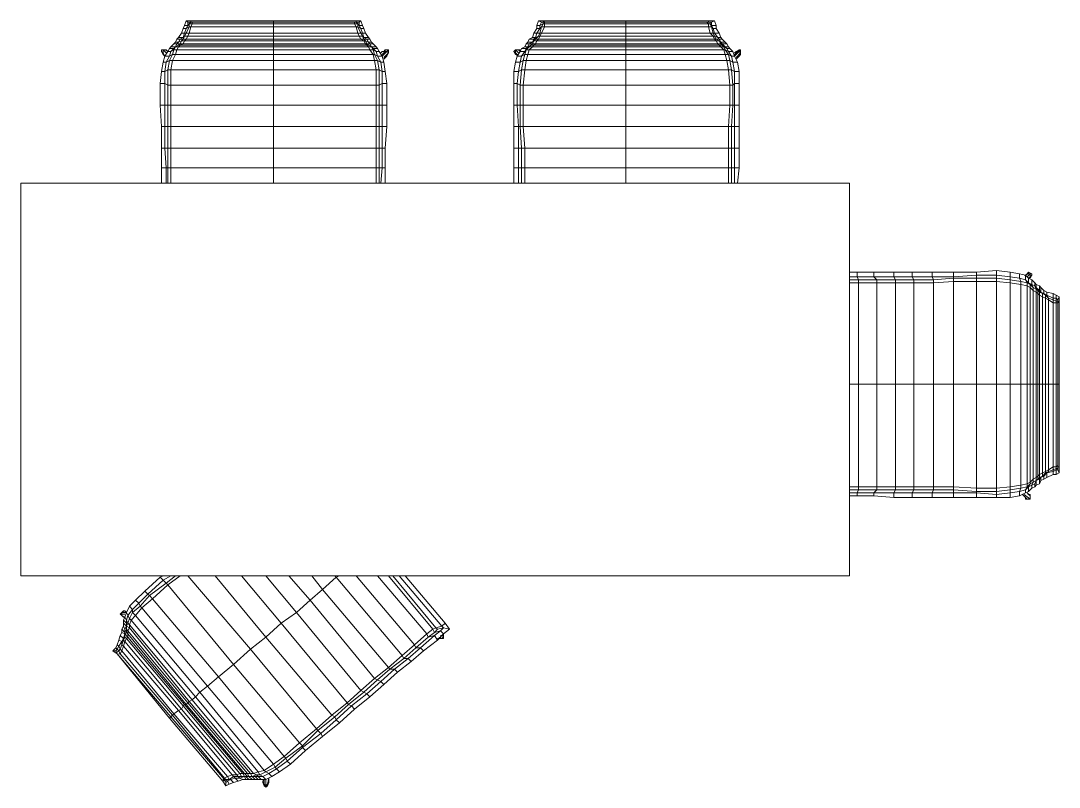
# Model space of a CAD drawing. Header units: inches. Extents: x 3375 to 5631, y -3878 to -2213.
import ezdxf

# ---------------------------------------------------------------- set-up
doc = ezdxf.new("R2010")
doc.units = ezdxf.units.IN
doc.header["$MEASUREMENT"] = 0

msp = doc.modelspace()

# ---------------------------------------------------------------- linework, layer by layer
at = {"color": 7, "lineweight": 0}
for points in [[(3724.1, -2239.8), (3727.5, -2229.7), (3734.1, -2229.7), (3730.8, -2239.8)], [(3727.5, -2229.7), (3730.8, -2223), (3737.4, -2223), (3734.1, -2229.7)], [(3730.8, -2223), (3734.1, -2213.1), (3737.4, -2216.4), (3737.4, -2223)], [(3734.1, -2213.1), (3744.2, -2213.1), (3744.2, -2216.4), (3737.4, -2216.4)], [(3734.1, -2229.7), (3740.8, -2226.4), (3734.1, -2239.8)], [(3737.4, -2223), (3740.8, -2219.7), (3740.8, -2226.4)], [(3740.8, -2219.7), (3744.2, -2216.4)], [(3740.8, -2219.7), (3747.5, -2219.7), (3744.2, -2226.4), (3740.8, -2226.4)], [(3740.8, -2239.8), (3744.2, -2226.4)], [(3744.2, -2213.1), (3923.8, -2213.1), (3923.8, -2216.4), (3744.2, -2216.4)], [(3923.8, -2239.8), (3923.8, -2226.4), (3744.2, -2226.4)], [(3923.8, -2216.4), (3923.8, -2219.7), (3747.5, -2219.7)], [(3747.5, -2219.7), (3747.5, -2216.4)], [(3923.8, -2213.1), (4103.5, -2213.1), (4103.5, -2216.4), (3923.8, -2216.4)], [(3923.8, -2219.7), (4100.1, -2219.7), (4103.5, -2226.4), (3923.8, -2226.4)], [(3923.8, -2226.4), (3923.8, -2219.7)], [(4103.5, -2216.4), (4106.8, -2219.7), (4100.1, -2219.7)], [(4100.1, -2219.7), (4100.1, -2216.4)], [(4103.5, -2213.1), (4113.4, -2213.1), (4110.1, -2216.4), (4103.5, -2216.4)], [(4103.5, -2226.4), (4106.8, -2226.4), (4106.8, -2219.7)], [(4106.8, -2239.8), (4103.5, -2226.4)], [(4110.1, -2216.4), (4110.1, -2223), (4106.8, -2219.7)], [(4110.1, -2223), (4113.4, -2229.7), (4106.8, -2226.4)], [(4113.4, -2239.8), (4106.8, -2226.4)], [(4113.4, -2213.1), (4116.8, -2223), (4110.1, -2223)], [(4116.8, -2223), (4120.1, -2229.7), (4113.4, -2229.7)], [(4113.4, -2229.7), (4116.8, -2239.8)], [(4123.4, -2239.8), (4120.1, -2229.7)], [(4489.4, -2239.8), (4496.1, -2229.7), (4502.7, -2229.7), (4496.1, -2239.8)], [(4496.1, -2223), (4499.4, -2213.1), (4506, -2216.4), (4502.7, -2223)], [(4496.1, -2229.7), (4496.1, -2223), (4502.7, -2223), (4502.7, -2229.7)], [(4499.4, -2213.1), (4512.7, -2213.1), (4509.4, -2216.4), (4506, -2216.4)], [(4502.7, -2223), (4509.4, -2219.7), (4506, -2226.4)], [(4502.7, -2229.7), (4506, -2226.4), (4502.7, -2239.8)], [(4509.4, -2219.7), (4512.7, -2219.7), (4512.7, -2226.4), (4506, -2226.4)], [(4506, -2239.8), (4512.7, -2226.4)], [(4512.7, -2213.1), (4689.1, -2213.1), (4689.1, -2216.4), (4509.4, -2216.4)], [(4509.4, -2219.7), (4509.4, -2216.4)], [(4689.1, -2216.4), (4689.1, -2219.7), (4512.7, -2219.7)], [(4512.7, -2219.7), (4512.7, -2216.4)], [(4689.1, -2239.8), (4689.1, -2226.4), (4512.7, -2226.4)], [(4689.1, -2213.1), (4868.7, -2213.1), (4868.7, -2216.4), (4689.1, -2216.4)], [(4689.1, -2219.7), (4868.7, -2219.7), (4868.7, -2226.4), (4689.1, -2226.4)], [(4689.1, -2226.4), (4689.1, -2219.7)], [(4868.7, -2219.7), (4865.4, -2216.4)], [(4868.7, -2213.1), (4882, -2213.1), (4875.4, -2216.4), (4868.7, -2216.4)], [(4872.1, -2216.4), (4872.1, -2219.7), (4868.7, -2219.7)], [(4868.7, -2226.4), (4875.4, -2226.4), (4872.1, -2219.7)], [(4872.1, -2239.8), (4868.7, -2226.4)], [(4875.4, -2216.4), (4875.4, -2223), (4872.1, -2219.7)], [(4882, -2213.1), (4885.4, -2223), (4875.4, -2223)], [(4875.4, -2223), (4878.7, -2229.7), (4875.4, -2226.4)], [(4878.7, -2239.8), (4875.4, -2226.4)], [(4885.4, -2223), (4885.4, -2229.7), (4878.7, -2229.7)], [(4878.7, -2229.7), (4882, -2239.8)], [(4892, -2239.8), (4885.4, -2229.7)], [(3710.9, -2259.7), (3714.2, -2253.1), (3720.8, -2253.1), (3717.5, -2259.7)], [(3714.2, -2253.1), (3717.5, -2249.7), (3727.5, -2249.7), (3720.8, -2253.1)], [(3717.5, -2249.7), (3724.1, -2239.8), (3730.8, -2239.8), (3727.5, -2249.7)], [(3720.8, -2253.1), (3727.5, -2253.1), (3724.1, -2256.4)], [(3734.1, -2253.1), (3730.8, -2256.4), (3724.1, -2256.4)], [(3737.4, -2246.4), (3734.1, -2253.1), (3727.5, -2253.1)], [(3727.5, -2249.7), (3730.8, -2246.4), (3727.5, -2253.1)], [(3734.1, -2239.8), (3740.8, -2239.8), (3737.4, -2246.4), (3730.8, -2246.4)], [(3730.8, -2239.8), (3734.1, -2239.8), (3730.8, -2246.4)], [(3923.8, -2256.4), (3923.8, -2253.1), (3734.1, -2253.1)], [(3923.8, -2253.1), (3923.8, -2246.4), (3737.4, -2246.4)], [(3923.8, -2246.4), (3923.8, -2239.8), (3740.8, -2239.8)], [(3923.8, -2239.8), (4106.8, -2239.8), (4110.1, -2246.4), (3923.8, -2246.4)], [(4110.1, -2246.4), (4113.4, -2253.1), (3923.8, -2253.1)], [(4113.4, -2253.1), (4120.1, -2256.4), (3923.8, -2256.4)], [(4113.4, -2239.8), (4106.8, -2239.8)], [(4113.4, -2239.8), (4116.8, -2246.4), (4110.1, -2246.4)], [(4116.8, -2239.8), (4113.4, -2239.8)], [(4116.8, -2246.4), (4120.1, -2253.1), (4113.4, -2253.1)], [(4123.4, -2239.8), (4116.8, -2239.8)], [(4116.8, -2239.8), (4120.1, -2249.7), (4116.8, -2246.4)], [(4123.4, -2239.8), (4130.1, -2249.7), (4120.1, -2249.7)], [(4120.1, -2249.7), (4126.7, -2253.1), (4120.1, -2253.1)], [(4120.1, -2253.1), (4123.4, -2256.4), (4120.1, -2256.4)], [(4126.7, -2253.1), (4130.1, -2259.7), (4123.4, -2256.4)], [(4130.1, -2249.7), (4133.4, -2253.1), (4126.7, -2253.1)], [(4133.4, -2253.1), (4136.7, -2259.7), (4130.1, -2259.7)], [(4476.1, -2259.7), (4479.5, -2253.1), (4489.4, -2253.1), (4486.1, -2259.7)], [(4479.5, -2253.1), (4486.1, -2249.7), (4492.8, -2249.7), (4489.4, -2253.1)], [(4486.1, -2249.7), (4489.4, -2239.8), (4496.1, -2239.8), (4492.8, -2249.7)], [(4499.4, -2253.1), (4496.1, -2256.4), (4489.4, -2256.4)], [(4489.4, -2253.1), (4492.8, -2253.1), (4489.4, -2256.4)], [(4502.7, -2246.4), (4499.4, -2253.1), (4492.8, -2253.1)], [(4492.8, -2249.7), (4499.4, -2246.4), (4492.8, -2253.1)], [(4496.1, -2239.8), (4502.7, -2239.8), (4499.4, -2246.4)], [(4502.7, -2239.8), (4506, -2239.8), (4502.7, -2246.4), (4499.4, -2246.4)], [(4689.1, -2256.4), (4689.1, -2253.1), (4499.4, -2253.1)], [(4689.1, -2253.1), (4689.1, -2246.4), (4502.7, -2246.4)], [(4689.1, -2246.4), (4689.1, -2239.8), (4506, -2239.8)], [(4689.1, -2239.8), (4872.1, -2239.8), (4878.7, -2246.4), (4689.1, -2246.4)], [(4878.7, -2246.4), (4882, -2253.1), (4689.1, -2253.1)], [(4882, -2253.1), (4885.4, -2256.4), (4689.1, -2256.4)], [(4878.7, -2239.8), (4872.1, -2239.8)], [(4878.7, -2239.8), (4882, -2246.4), (4878.7, -2246.4)], [(4882, -2239.8), (4878.7, -2239.8)], [(4892, -2239.8), (4882, -2239.8)], [(4882, -2239.8), (4888.7, -2249.7), (4882, -2246.4)], [(4882, -2246.4), (4885.4, -2253.1), (4882, -2253.1)], [(4888.7, -2249.7), (4892, -2253.1), (4885.4, -2253.1)], [(4885.4, -2253.1), (4892, -2256.4), (4885.4, -2256.4)], [(4892, -2239.8), (4895.3, -2249.7), (4888.7, -2249.7)], [(4895.3, -2249.7), (4898.7, -2253.1), (4892, -2253.1)], [(4892, -2253.1), (4895.3, -2259.7), (4892, -2256.4)], [(4898.7, -2253.1), (4905.3, -2259.7), (4895.3, -2259.7)], [(3680.9, -2276.3), (3684.3, -2276.3)], [(3684.3, -2283), (3680.9, -2279.7), (3680.9, -2276.3)], [(3687.6, -2276.3), (3680.9, -2276.3)], [(3687.6, -2276.3), (3684.3, -2276.3)], [(3684.3, -2283), (3684.3, -2276.3)], [(3690.9, -2283), (3684.3, -2276.3)], [(3687.6, -2276.3), (3690.9, -2276.3), (3694.2, -2279.7), (3687.6, -2276.3), (3687.6, -2276.3)], [(3687.6, -2276.3), (3694.2, -2279.7)], [(3694.2, -2279.7), (3697.6, -2273), (3707.5, -2273), (3700.9, -2279.7)], [(3697.6, -2273), (3700.9, -2269.7), (3710.9, -2269.7), (3707.5, -2273)], [(3700.9, -2269.7), (3707.5, -2263), (3714.2, -2263)], [(3700.9, -2279.7), (3707.5, -2276.3), (3704.2, -2286.4)], [(3707.5, -2263), (3710.9, -2259.7), (3717.5, -2259.7), (3714.2, -2263)], [(3707.5, -2273), (3710.9, -2269.7), (3707.5, -2276.3)], [(3707.5, -2276.3), (3714.2, -2276.3), (3710.9, -2286.4)], [(3710.9, -2269.7), (3714.2, -2263)], [(3717.5, -2266.4), (3710.9, -2269.7), (3717.5, -2266.4), (3717.5, -2266.4)], [(3710.9, -2269.7), (3717.5, -2269.7), (3714.2, -2276.3)], [(3720.8, -2263), (3714.2, -2263)], [(3714.2, -2276.3), (3923.8, -2276.3), (3923.8, -2286.4)], [(3717.5, -2259.7), (3724.1, -2256.4), (3720.8, -2263)], [(3717.5, -2266.4), (3720.8, -2263)], [(3717.5, -2266.4), (3720.8, -2266.4), (3717.5, -2269.7)], [(3717.5, -2269.7), (3923.8, -2269.7), (3923.8, -2276.3)], [(3720.8, -2263), (3727.5, -2263), (3720.8, -2266.4)], [(3720.8, -2266.4), (3923.8, -2266.4), (3923.8, -2269.7)], [(3727.5, -2263), (3730.8, -2256.4)], [(3923.8, -2266.4), (3923.8, -2263), (3727.5, -2263)], [(3923.8, -2263), (3923.8, -2256.4), (3730.8, -2256.4)], [(3923.8, -2263), (4123.4, -2263), (4126.7, -2266.4), (3923.8, -2266.4)], [(3923.8, -2269.7), (4130.1, -2269.7), (4133.4, -2276.3)], [(3923.8, -2276.3), (4133.4, -2276.3), (4140, -2286.4)], [(4123.4, -2263), (4120.1, -2256.4)], [(4126.7, -2263), (4123.4, -2256.4)], [(4130.1, -2266.4), (4126.7, -2263), (4123.4, -2263)], [(4130.1, -2259.7), (4133.4, -2263), (4126.7, -2263)], [(4126.7, -2266.4), (4130.1, -2266.4), (4136.7, -2269.7)], [(4130.1, -2269.7), (4126.7, -2266.4)], [(4133.4, -2263), (4136.7, -2269.7), (4130.1, -2266.4)], [(4140, -2276.3), (4136.7, -2269.7), (4130.1, -2269.7)], [(4136.7, -2259.7), (4140, -2263), (4133.4, -2263)], [(4143.4, -2286.4), (4140, -2276.3), (4133.4, -2276.3)], [(4140, -2263), (4146.7, -2269.7), (4136.7, -2269.7)], [(4140, -2273), (4136.7, -2269.7), (4140, -2273), (4140, -2273)], [(4146.7, -2269.7), (4150.1, -2273), (4140, -2273)], [(4140, -2273), (4146.7, -2279.7), (4140, -2276.3)], [(4150.1, -2273), (4153.4, -2279.7), (4146.7, -2279.7)], [(4163.4, -2279.7), (4166.7, -2276.3), (4166.7, -2279.7)], [(4166.7, -2276.3), (4173.4, -2276.3), (4170, -2279.7)], [(4170, -2286.4), (4173.4, -2283), (4173.4, -2276.3)], [(4449.4, -2283), (4446.1, -2279.7), (4449.4, -2276.3), (4449.4, -2283), (4449.4, -2283)], [(4449.4, -2276.3), (4449.5, -2276.3)], [(4452.9, -2276.3), (4456.2, -2276.3), (4449.4, -2276.3)], [(4456.2, -2283), (4449.4, -2276.3)], [(4452.9, -2276.3), (4449.4, -2276.3)], [(4452.9, -2276.3), (4459.5, -2276.3), (4459.5, -2279.7), (4456.2, -2276.3)], [(4456.2, -2276.3), (4459.5, -2279.7)], [(4459.5, -2279.7), (4462.8, -2273), (4472.8, -2273), (4469.5, -2279.7)], [(4462.8, -2273), (4469.5, -2269.7), (4476.1, -2269.7), (4472.8, -2273)], [(4469.5, -2269.7), (4472.8, -2263), (4479.5, -2263), (4476.1, -2269.7)], [(4469.5, -2279.7), (4472.8, -2276.3), (4469.5, -2286.4)], [(4472.8, -2263), (4476.1, -2259.7), (4486.1, -2259.7), (4479.5, -2263)], [(4472.8, -2273), (4479.5, -2269.7), (4472.8, -2276.3)], [(4472.8, -2276.3), (4479.5, -2276.3), (4476.1, -2286.4)], [(4476.1, -2269.7), (4482.8, -2266.4), (4479.5, -2269.7)], [(4479.5, -2263), (4486.1, -2263), (4482.8, -2266.4)], [(4479.5, -2269.7), (4486.1, -2269.7), (4479.5, -2276.3)], [(4479.5, -2276.3), (4689.1, -2276.3), (4689.1, -2286.4)], [(4482.8, -2266.4), (4489.4, -2266.4), (4486.1, -2269.7)], [(4486.1, -2259.7), (4489.4, -2256.4), (4486.1, -2263)], [(4486.1, -2263), (4492.8, -2263), (4489.4, -2266.4)], [(4486.1, -2269.7), (4689.1, -2269.7), (4689.1, -2276.3)], [(4489.4, -2266.4), (4689.1, -2266.4), (4689.1, -2269.7)], [(4492.8, -2263), (4496.1, -2256.4)], [(4689.1, -2266.4), (4689.1, -2263), (4492.8, -2263)], [(4689.1, -2263), (4689.1, -2256.4), (4496.1, -2256.4)], [(4689.1, -2263), (4888.7, -2263), (4892, -2266.4), (4689.1, -2266.4)], [(4689.1, -2269.7), (4895.3, -2269.7), (4902, -2276.3)], [(4689.1, -2276.3), (4902, -2276.3), (4905.3, -2286.4)], [(4888.7, -2263), (4885.4, -2256.4)], [(4898.7, -2266.4), (4895.3, -2263), (4888.7, -2263)], [(4895.3, -2263), (4892, -2256.4)], [(4892, -2266.4), (4898.7, -2266.4), (4902, -2269.7)], [(4895.3, -2269.7), (4892, -2266.4)], [(4895.3, -2259.7), (4898.7, -2263), (4895.3, -2263)], [(4905.3, -2276.3), (4902, -2269.7), (4895.3, -2269.7)], [(4905.3, -2259.7), (4908.6, -2263), (4898.7, -2263)], [(4898.7, -2263), (4905.3, -2269.7), (4898.7, -2266.4)], [(4905.3, -2269.7), (4908.6, -2273), (4902, -2269.7)], [(4912, -2286.4), (4905.3, -2276.3), (4902, -2276.3)], [(4908.6, -2263), (4912, -2269.7), (4905.3, -2269.7)], [(4908.6, -2273), (4912, -2279.7), (4905.3, -2276.3)], [(4912, -2269.7), (4915.3, -2273), (4908.6, -2273)], [(4915.3, -2273), (4921.9, -2279.7), (4912, -2279.7)], [(4928.6, -2279.7), (4935.2, -2276.3), (4931.9, -2279.7)], [(4935.2, -2276.3), (4938.5, -2276.3), (4935.2, -2279.7)], [(4938.5, -2286.4), (4938.5, -2283), (4938.5, -2276.3)], [(3684.3, -2286.4), (3680.9, -2279.7)], [(3684.3, -2286.4), (3684.3, -2283)], [(3684.3, -2283), (3687.6, -2289.7)], [(3684.3, -2286.4), (3687.6, -2289.7)], [(3684.3, -2303), (3687.6, -2289.7), (3697.6, -2289.7), (3690.9, -2303)], [(3687.6, -2289.7), (3694.2, -2279.7), (3700.9, -2279.7), (3697.6, -2289.7)], [(3690.9, -2303), (3697.6, -2299.7), (3694.2, -2319.6)], [(3697.6, -2289.7), (3704.2, -2286.4), (3697.6, -2299.7)], [(3697.6, -2299.7), (3704.2, -2299.7), (3700.9, -2319.6)], [(3704.2, -2286.4), (3710.9, -2286.4), (3704.2, -2299.7)], [(3704.2, -2299.7), (3923.8, -2299.7), (3923.8, -2319.6)], [(3710.9, -2286.4), (3923.8, -2286.4), (3923.8, -2299.7)], [(3923.8, -2286.4), (4140, -2286.4), (4143.4, -2299.7)], [(3923.8, -2299.7), (4143.4, -2299.7), (4146.7, -2319.6)], [(4150.1, -2299.7), (4143.4, -2286.4), (4140, -2286.4)], [(4146.7, -2279.7), (4150.1, -2289.7), (4143.4, -2286.4)], [(4146.7, -2319.6), (4153.4, -2319.6), (4150.1, -2299.7), (4143.4, -2299.7)], [(4153.4, -2279.7), (4160.1, -2289.7), (4150.1, -2289.7)], [(4156.7, -2303), (4150.1, -2289.7)], [(4156.7, -2303), (4150.1, -2299.7)], [(4160.1, -2279.7), (4156.7, -2283)], [(4163.4, -2279.7), (4160.1, -2279.7)], [(4160.1, -2279.7), (4166.7, -2279.7), (4160.1, -2286.4)], [(4166.7, -2279.7), (4170, -2279.7), (4160.1, -2289.7)], [(4163.4, -2303), (4160.1, -2289.7)], [(4170, -2279.7), (4173.4, -2283), (4163.4, -2293)], [(4173.4, -2283), (4170, -2289.7), (4163.4, -2296.4)], [(4170, -2289.7), (4170, -2286.4)], [(4173.4, -2283), (4173.5, -2283)], [(4452.9, -2286.4), (4449.4, -2286.4), (4446.1, -2279.7)], [(4452.9, -2286.4), (4449.4, -2283)], [(4449.4, -2283), (4452.9, -2289.7)], [(4449.4, -2303), (4452.9, -2289.7), (4462.8, -2289.7), (4459.5, -2303)], [(4452.9, -2289.7), (4459.5, -2279.7), (4469.5, -2279.7), (4462.8, -2289.7)], [(4452.9, -2286.4), (4452.9, -2289.7)], [(4459.5, -2303), (4466.2, -2299.7), (4462.8, -2319.6)], [(4462.8, -2289.7), (4469.5, -2286.4), (4466.2, -2299.7)], [(4466.2, -2299.7), (4472.8, -2299.7), (4469.5, -2319.6)], [(4469.5, -2286.4), (4476.1, -2286.4), (4472.8, -2299.7)], [(4472.8, -2299.7), (4689.1, -2299.7), (4689.1, -2319.6)], [(4476.1, -2286.4), (4689.1, -2286.4), (4689.1, -2299.7)], [(4689.1, -2286.4), (4905.3, -2286.4), (4908.6, -2299.7)], [(4689.1, -2299.7), (4908.6, -2299.7), (4912, -2319.6)], [(4915.3, -2299.7), (4912, -2286.4), (4905.3, -2286.4)], [(4912, -2319.6), (4918.6, -2319.6), (4915.3, -2299.7), (4908.6, -2299.7)], [(4912, -2279.7), (4918.6, -2289.7), (4912, -2286.4)], [(4921.9, -2303), (4915.3, -2299.7)], [(4921.9, -2279.7), (4925.3, -2289.7), (4918.6, -2289.7)], [(4921.9, -2303), (4918.6, -2289.7)], [(4928.6, -2279.7), (4925.3, -2283)], [(4928.6, -2279.7), (4931.9, -2279.7), (4925.3, -2286.4)], [(4931.9, -2279.7), (4935.2, -2279.7), (4925.3, -2289.7)], [(4931.9, -2303), (4925.3, -2289.7)], [(4928.6, -2279.7), (4928.7, -2279.7)], [(4935.2, -2279.7), (4938.5, -2283), (4928.6, -2293)], [(4938.5, -2283), (4935.2, -2289.7), (4928.6, -2296.4)], [(4935.2, -2289.7), (4938.5, -2286.4)], [(4938.5, -2283), (4938.7, -2283)], [(3677.6, -2349.7), (3680.9, -2323), (3687.6, -2323), (3687.6, -2349.7)], [(3680.9, -2323), (3684.3, -2303), (3690.9, -2303), (3687.6, -2323)], [(3687.6, -2323), (3694.2, -2319.6), (3694.2, -2353)], [(3694.2, -2319.6), (3700.9, -2319.6), (3700.9, -2353)], [(3923.8, -2353), (3923.8, -2319.6), (3700.9, -2319.6)], [(3923.8, -2319.6), (4146.7, -2319.6), (4146.7, -2353)], [(4156.7, -2303), (4160.1, -2323), (4153.4, -2319.6)], [(4153.4, -2353), (4153.4, -2319.6)], [(4163.4, -2303), (4156.7, -2303)], [(4163.4, -2303), (4166.7, -2323), (4160.1, -2323)], [(4160.1, -2349.7), (4160.1, -2323)], [(4170, -2349.7), (4166.7, -2323)], [(4446.1, -2323), (4449.4, -2303), (4459.5, -2303), (4456.2, -2323)], [(4446.1, -2349.7), (4446.1, -2323), (4456.2, -2323), (4452.9, -2349.7)], [(4456.2, -2323), (4462.8, -2319.6), (4459.5, -2353)], [(4462.8, -2319.6), (4469.5, -2319.6), (4466.2, -2353)], [(4689.1, -2353), (4689.1, -2319.6), (4469.5, -2319.6)], [(4689.1, -2319.6), (4912, -2319.6), (4915.3, -2353)], [(4921.9, -2303), (4925.3, -2323), (4918.6, -2319.6)], [(4921.9, -2353), (4918.6, -2319.6)], [(4931.9, -2303), (4921.9, -2303)], [(4931.9, -2303), (4935.2, -2323), (4925.3, -2323)], [(4925.3, -2349.7), (4925.3, -2323)], [(4935.2, -2349.7), (4935.2, -2323)], [(3677.6, -2396.3), (3677.6, -2349.7), (3687.6, -2349.7), (3687.6, -2396.3)], [(3687.6, -2349.7), (3694.2, -2353), (3694.2, -2396.3)], [(3694.2, -2353), (3700.9, -2353), (3700.9, -2396.3), (3694.2, -2396.3)], [(3923.8, -2396.3), (3923.8, -2353), (3700.9, -2353)], [(3923.8, -2353), (4146.7, -2353), (4146.7, -2396.3)], [(4153.4, -2396.3), (4153.4, -2353), (4146.7, -2353)], [(4160.1, -2396.3), (4160.1, -2349.7), (4153.4, -2353)], [(4170, -2396.3), (4170, -2349.7), (4160.1, -2349.7)], [(4446.1, -2396.3), (4446.1, -2349.7), (4452.9, -2349.7), (4452.9, -2396.3)], [(4452.9, -2349.7), (4459.5, -2353), (4459.5, -2396.3)], [(4459.5, -2353), (4466.2, -2353), (4466.2, -2396.3), (4459.5, -2396.3)], [(4689.1, -2396.3), (4689.1, -2353), (4466.2, -2353)], [(4689.1, -2353), (4915.3, -2353), (4915.3, -2396.3)], [(4921.9, -2396.3), (4921.9, -2353), (4915.3, -2353)], [(4925.3, -2396.3), (4925.3, -2349.7), (4921.9, -2353)], [(4935.2, -2396.3), (4935.2, -2349.7), (4925.3, -2349.7)], [(3680.9, -2442.9), (3677.6, -2396.3), (3687.6, -2396.3), (3687.6, -2442.9)], [(3687.6, -2396.3), (3694.2, -2396.3), (3694.2, -2442.9)], [(3700.9, -2396.3), (3700.9, -2442.9), (3694.2, -2442.9)], [(3923.8, -2396.3), (3923.8, -2442.9), (3700.9, -2442.9)], [(3923.8, -2396.3), (3700.9, -2396.3)], [(3923.8, -2396.3), (4146.7, -2396.3), (4146.7, -2442.9)], [(4153.4, -2442.9), (4153.4, -2396.3), (4146.7, -2396.3)], [(4160.1, -2442.9), (4160.1, -2396.3), (4153.4, -2396.3)], [(4170, -2442.9), (4170, -2396.3), (4160.1, -2396.3)], [(4446.1, -2442.9), (4446.1, -2396.3), (4452.9, -2396.3), (4456.2, -2442.9)], [(4452.9, -2396.3), (4459.5, -2396.3), (4459.5, -2442.9)], [(4466.2, -2396.3), (4466.2, -2442.9), (4459.5, -2442.9)], [(4689.1, -2396.3), (4689.1, -2442.9), (4466.2, -2442.9)], [(4689.1, -2396.3), (4466.2, -2396.3)], [(4689.1, -2396.3), (4915.3, -2396.3), (4912, -2442.9), (4689.1, -2442.9)], [(4918.6, -2442.9), (4921.9, -2396.3), (4915.3, -2396.3)], [(4925.3, -2442.9), (4925.3, -2396.3), (4921.9, -2396.3)], [(4935.2, -2442.9), (4935.2, -2396.3), (4925.3, -2396.3)], [(3680.9, -2489.5), (3680.9, -2442.9), (3687.6, -2442.9), (3687.6, -2489.5)], [(3687.6, -2442.9), (3694.2, -2442.9), (3694.2, -2489.5)], [(3700.9, -2442.9), (3700.9, -2489.5), (3694.2, -2489.5)], [(3923.8, -2442.9), (4146.7, -2442.9), (4146.7, -2489.5)], [(3923.8, -2489.5), (3923.8, -2442.9)], [(4153.4, -2489.5), (4153.4, -2442.9), (4146.7, -2442.9)], [(4160.1, -2489.5), (4160.1, -2442.9), (4153.4, -2442.9)], [(4166.7, -2489.5), (4170, -2442.9), (4160.1, -2442.9)], [(4446.1, -2489.5), (4446.1, -2442.9), (4456.2, -2442.9), (4456.2, -2489.5)], [(4456.2, -2442.9), (4459.5, -2442.9), (4462.8, -2489.5)], [(4466.2, -2442.9), (4469.5, -2489.5), (4462.8, -2489.5)], [(4689.1, -2489.5), (4689.1, -2442.9)], [(4912, -2489.5), (4912, -2442.9)], [(4918.6, -2489.5), (4918.6, -2442.9), (4912, -2442.9)], [(4925.3, -2489.5), (4925.3, -2442.9), (4918.6, -2442.9)], [(4935.2, -2489.5), (4935.2, -2442.9), (4925.3, -2442.9)], [(3680.9, -2532.8), (3680.9, -2489.5), (3687.6, -2489.5), (3690.9, -2532.8)], [(3687.6, -2489.5), (3694.2, -2489.5), (3694.2, -2532.8)], [(3700.9, -2489.5), (3700.9, -2532.8), (3694.2, -2532.8)], [(3923.8, -2489.5), (3923.8, -2532.8), (3700.9, -2532.8)], [(3923.8, -2489.5), (3700.9, -2489.5)], [(3923.8, -2489.5), (4146.7, -2489.5), (4146.7, -2532.8), (3923.8, -2532.8)], [(4153.4, -2532.8), (4153.4, -2489.5), (4146.7, -2489.5)], [(4160.1, -2532.8), (4160.1, -2489.5), (4153.4, -2489.5)], [(4166.7, -2532.8), (4166.7, -2489.5), (4160.1, -2489.5)], [(4446.1, -2532.8), (4446.1, -2489.5), (4456.2, -2489.5), (4456.2, -2532.8)], [(4456.2, -2489.5), (4462.8, -2489.5), (4462.8, -2532.8)], [(4469.5, -2489.5), (4469.5, -2532.8), (4462.8, -2532.8)], [(4689.1, -2489.5), (4689.1, -2532.8), (4469.5, -2532.8)], [(4689.1, -2489.5), (4469.5, -2489.5)], [(4689.1, -2489.5), (4912, -2489.5), (4912, -2532.8), (4689.1, -2532.8)], [(4918.6, -2532.8), (4918.6, -2489.5), (4912, -2489.5)], [(4925.3, -2532.8), (4925.3, -2489.5), (4918.6, -2489.5)], [(4935.2, -2532.8), (4935.2, -2489.5), (4925.3, -2489.5)], [(3680.9, -2566.1), (3680.9, -2532.8), (3690.9, -2532.8), (3690.9, -2566.1)], [(3690.9, -2532.8), (3694.2, -2532.8), (3694.2, -2566.1)], [(3700.9, -2566.1), (3700.9, -2532.8)], [(3923.8, -2566.1), (3923.8, -2532.8)], [(4146.7, -2566.1), (4146.7, -2532.8)], [(4153.4, -2566.1), (4153.4, -2532.8), (4146.7, -2532.8)], [(4156.7, -2566.1), (4160.1, -2532.8), (4153.4, -2532.8)], [(4166.7, -2566.1), (4166.7, -2532.8), (4160.1, -2532.8)], [(4446.1, -2566.1), (4446.1, -2532.8), (4456.2, -2532.8), (4456.2, -2566.1)], [(4456.2, -2532.8), (4462.8, -2532.8), (4462.8, -2566.1)], [(4469.5, -2566.1), (4469.5, -2532.8)], [(4689.1, -2566.1), (4689.1, -2532.8)], [(4912, -2566.1), (4912, -2532.8)], [(4918.6, -2566.1), (4918.6, -2532.8), (4912, -2532.8)], [(4925.3, -2566.1), (4925.3, -2532.8), (4918.6, -2532.8)], [(4931.9, -2566.1), (4935.2, -2532.8), (4925.3, -2532.8)], [(5174.8, -3418.6), (3374.8, -3418.6), (3374.8, -2566.1), (5174.8, -2566.1), (5174.8, -3418.6), (5174.8, -3418.6)], [(3374.8, -2566.1), (3374.8, -3418.6)], [(5174.8, -2566.1), (3374.8, -2566.1)], [(5174.8, -3418.6), (5174.8, -2566.1)], [(5174.8, -2759.3), (5191.5, -2759.3), (5191.5, -2769.3)], [(5174.8, -2769.3), (5191.5, -2769.3), (5194.8, -2775.9), (5174.8, -2775.9)], [(5191.5, -2759.3), (5228, -2759.3), (5228, -2769.3)], [(5191.5, -2769.3), (5228, -2769.3), (5234.7, -2775.9), (5194.8, -2775.9)], [(5228, -2759.3), (5271.3, -2759.3), (5271.3, -2769.3)], [(5228, -2769.3), (5271.3, -2769.3), (5274.7, -2775.9), (5234.7, -2775.9)], [(5271.3, -2759.3), (5311.2, -2759.3), (5311.2, -2769.3)], [(5271.3, -2769.3), (5311.2, -2769.3), (5314.5, -2775.9), (5274.7, -2775.9)], [(5311.2, -2759.3), (5354.4, -2759.3), (5354.4, -2769.3)], [(5311.2, -2769.3), (5354.4, -2769.3), (5357.8, -2775.9), (5314.5, -2775.9)], [(5354.4, -2759.3), (5401.1, -2759.3), (5401.1, -2769.3)], [(5354.4, -2769.3), (5401.1, -2769.3), (5401.1, -2772.6), (5357.8, -2775.9)], [(5401.1, -2759.3), (5450.9, -2759.3), (5450.9, -2765.9)], [(5401.1, -2769.3), (5450.9, -2765.9), (5450.9, -2772.6)], [(5450.9, -2772.6), (5401.1, -2772.6)], [(5401.1, -2779.2), (5401.1, -2772.6)], [(5450.9, -2759.3), (5494.2, -2755.9), (5494.2, -2765.9)], [(5450.9, -2765.9), (5494.2, -2765.9), (5494.2, -2772.6)], [(5494.2, -2772.6), (5450.9, -2772.6), (5450.9, -2779.2)], [(5494.2, -2755.9), (5524.1, -2759.3), (5524.1, -2769.3)], [(5494.2, -2765.9), (5524.1, -2769.3), (5524.1, -2775.9)], [(5524.1, -2782.6), (5524.1, -2775.9), (5494.2, -2772.6), (5494.2, -2779.2)], [(5524.1, -2759.3), (5544.1, -2762.6), (5544.1, -2772.6), (5524.1, -2769.3)], [(5544.1, -2772.6), (5547.4, -2779.2), (5524.1, -2775.9)], [(5544.1, -2762.6), (5557.4, -2765.9), (5557.4, -2775.9), (5544.1, -2772.6)], [(5557.4, -2765.9), (5554.1, -2765.9)], [(5560.7, -2762.6), (5557.4, -2765.9)], [(5564, -2762.6), (5557.4, -2765.9), (5564, -2762.6), (5564, -2762.6)], [(5557.4, -2765.9), (5564, -2772.6), (5564, -2782.6), (5557.4, -2775.9)], [(5560.7, -2762.6), (5564, -2759.3), (5564, -2762.6)], [(5564, -2762.6), (5567.4, -2762.6), (5560.7, -2769.3)], [(5564, -2759.3), (5570.8, -2762.6), (5567.4, -2762.6)], [(5567.4, -2762.6), (5567.4, -2769.3), (5564, -2772.6)], [(5564, -2772.6), (5570.8, -2775.9), (5570.8, -2785.9), (5564, -2782.6)], [(5567.4, -2769.3), (5570.8, -2765.9)], [(5567.4, -2772.6), (5570.8, -2765.9)], [(5567.4, -2772.6), (5567.4, -2769.3)], [(5567.4, -2772.6), (5567.5, -2772.6)], [(5570.8, -2765.9), (5570.8, -2762.6)], [(5174.8, -2782.6), (5194.8, -2782.6), (5194.8, -3002.3)], [(5194.8, -2782.6), (5194.8, -2775.9)], [(5194.8, -2782.6), (5234.7, -2782.6), (5234.7, -3002.3)], [(5234.7, -2782.6), (5234.7, -2775.9)], [(5234.7, -2782.6), (5274.7, -2782.6), (5274.7, -3002.3)], [(5274.7, -2782.6), (5274.7, -2775.9)], [(5274.7, -2782.6), (5314.5, -2782.6), (5314.5, -3002.3)], [(5314.5, -2782.6), (5314.5, -2775.9)], [(5314.5, -2782.6), (5357.8, -2782.6), (5357.8, -3002.3)], [(5357.8, -2782.6), (5357.8, -2775.9)], [(5357.8, -2782.6), (5401.1, -2779.2), (5401.1, -3002.3)], [(5401.1, -2779.2), (5450.9, -2779.2), (5450.9, -3002.3)], [(5450.9, -2779.2), (5494.2, -2779.2), (5494.2, -3002.3)], [(5494.2, -2779.2), (5524.1, -2782.6), (5524.1, -3002.3)], [(5524.1, -2782.6), (5547.4, -2785.9), (5547.4, -3002.3)], [(5557.4, -2775.9), (5560.7, -2782.6), (5547.4, -2779.2)], [(5547.4, -2785.9), (5547.4, -2779.2)], [(5547.4, -2785.9), (5560.7, -2789.2), (5560.7, -3002.3)], [(5560.7, -2789.2), (5560.7, -2782.6)], [(5564, -2782.6), (5567.4, -2785.9), (5560.7, -2782.6)], [(5560.7, -2789.2), (5567.4, -2792.5), (5567.4, -3002.3)], [(5567.4, -2792.5), (5567.4, -2785.9)], [(5570.8, -2785.9), (5574.1, -2792.5), (5567.4, -2785.9)], [(5567.4, -2792.5), (5574.1, -2799.2), (5574.1, -3002.3)], [(5570.8, -2775.9), (5577.4, -2782.6), (5577.4, -2789.2), (5570.8, -2785.9)], [(5577.4, -2789.2), (5580.8, -2795.9), (5574.1, -2792.5)], [(5574.1, -2799.2), (5574.1, -2792.5)], [(5577.4, -2782.6), (5580.8, -2785.9), (5580.8, -2792.5), (5577.4, -2789.2)], [(5580.8, -2785.9), (5587.4, -2789.2), (5587.4, -2799.2), (5580.8, -2792.5)], [(5580.8, -2792.5), (5584.1, -2799.2), (5580.8, -2795.9)], [(5580.8, -2802.5), (5580.8, -2795.9)], [(5587.4, -2789.2), (5590.7, -2792.5), (5590.7, -2802.5), (5587.4, -2799.2)], [(5590.7, -2792.5), (5597.4, -2799.2), (5597.4, -2805.8), (5590.7, -2802.5)], [(5574.1, -2799.2), (5580.8, -2802.5), (5580.8, -3002.3)], [(5580.8, -2802.5), (5584.1, -2805.8), (5584.1, -3002.3)], [(5584.1, -2805.8), (5584.1, -2799.2)], [(5587.4, -2799.2), (5587.4, -2802.5), (5584.1, -2799.2)], [(5584.1, -2805.8), (5587.4, -2809.1), (5587.4, -3002.3)], [(5587.4, -2809.1), (5587.4, -2802.5)], [(5590.7, -2802.5), (5594, -2805.8), (5587.4, -2802.5)], [(5587.4, -2809.1), (5594, -2812.6), (5594, -3002.3)], [(5594, -2812.6), (5594, -2805.8)], [(5597.4, -2805.8), (5600.7, -2809.1), (5594, -2805.8)], [(5594, -2812.6), (5600.7, -2815.9), (5600.7, -3002.3)], [(5597.4, -2799.2), (5604, -2802.5), (5604, -2809.1), (5597.4, -2805.8)], [(5600.7, -2815.9), (5600.7, -2809.1)], [(5604, -2809.1), (5607.3, -2815.9), (5600.7, -2809.1)], [(5600.7, -2815.9), (5607.3, -2819.2), (5607.3, -3002.3)], [(5604, -2802.5), (5617.3, -2805.8), (5617.3, -2815.9), (5604, -2809.1)], [(5607.3, -2819.2), (5607.3, -2815.9)], [(5617.3, -2815.9), (5617.3, -2819.2), (5607.3, -2815.9)], [(5607.3, -2819.2), (5617.3, -2825.9), (5617.3, -3002.3)], [(5617.3, -2805.8), (5624, -2809.1), (5624, -2815.9), (5617.3, -2815.9)], [(5624, -2815.9), (5624, -2822.5), (5617.3, -2819.2)], [(5617.3, -2825.9), (5617.3, -2819.2)], [(5624, -2809.1), (5630.6, -2812.6), (5627.3, -2819.2), (5624, -2815.9)], [(5627.3, -2819.2), (5627.3, -2822.5)], [(5630.6, -2825.9), (5630.6, -2812.6)], [(5617.3, -2825.9), (5624, -2825.9), (5624, -3002.3)], [(5624, -2825.9), (5624, -2822.5)], [(5624, -2822.5), (5627.3, -2822.5)], [(5627.3, -2825.9), (5624, -2825.9)], [(5627.3, -3002.3), (5627.3, -2822.5), (5630.6, -2825.9)], [(5630.6, -3002.3), (5630.6, -2825.9)], [(5174.8, -3002.3), (5194.8, -3002.3), (5194.8, -3225.4)], [(5194.8, -3002.3), (5234.7, -3002.3), (5234.7, -3225.4)], [(5274.7, -3225.4), (5274.7, -3002.3), (5234.7, -3002.3)], [(5314.5, -3002.3), (5274.7, -3002.3)], [(5357.8, -3002.3), (5314.5, -3002.3), (5314.5, -3225.4)], [(5401.1, -3002.3), (5357.8, -3002.3), (5357.8, -3225.4)], [(5450.9, -3002.3), (5401.1, -3002.3), (5401.1, -3225.4)], [(5494.2, -3002.3), (5450.9, -3002.3), (5450.9, -3228.8)], [(5524.1, -3225.4), (5524.1, -3002.3), (5494.2, -3002.3), (5494.2, -3228.8)], [(5524.1, -3002.3), (5547.4, -3002.3), (5547.4, -3222.1)], [(5547.4, -3002.3), (5560.7, -3002.3), (5560.7, -3218.8)], [(5560.7, -3002.3), (5567.4, -3002.3), (5567.4, -3215.5)], [(5567.4, -3002.3), (5574.1, -3002.3), (5574.1, -3208.8)], [(5574.1, -3002.3), (5580.8, -3002.3), (5580.8, -3205.5)], [(5584.1, -3002.3), (5584.1, -3202.2), (5580.8, -3205.5)], [(5584.1, -3002.3), (5580.8, -3002.3)], [(5594, -3002.3), (5587.4, -3002.3), (5587.4, -3198.8), (5584.1, -3202.2)], [(5587.4, -3002.3), (5584.1, -3002.3)], [(5600.7, -3002.3), (5594, -3002.3), (5594, -3195.5), (5587.4, -3198.8)], [(5607.3, -3002.3), (5600.7, -3002.3), (5600.7, -3192.2), (5594, -3195.5)], [(5617.3, -3002.3), (5607.3, -3002.3), (5607.3, -3188.9), (5600.7, -3192.2)], [(5624, -3002.3), (5617.3, -3002.3), (5617.3, -3182.2), (5607.3, -3188.9)], [(5624, -3002.3), (5624, -3182.2), (5617.3, -3182.2)], [(5627.3, -3002.3), (5624, -3002.3)], [(5630.6, -3002.3), (5630.6, -3182.2), (5627.3, -3182.2), (5627.3, -3002.3), (5630.6, -3002.3), (5630.6, -3002.3)], [(5627.3, -3178.9), (5624, -3182.2)], [(5580.8, -3212.1), (5584.1, -3208.8), (5584.1, -3202.2)], [(5584.1, -3208.8), (5587.4, -3205.5), (5587.4, -3198.8)], [(5587.4, -3205.5), (5594, -3202.2), (5594, -3195.5)], [(5590.7, -3205.5), (5597.4, -3202.2), (5597.4, -3208.8)], [(5590.7, -3205.5), (5594, -3202.2)], [(5594, -3202.2), (5600.7, -3195.5), (5600.7, -3192.2)], [(5597.4, -3202.2), (5604, -3195.5), (5604, -3205.5)], [(5597.4, -3202.2), (5600.7, -3195.5)], [(5600.7, -3195.5), (5607.3, -3192.2), (5607.3, -3188.9)], [(5604, -3195.5), (5617.3, -3192.2), (5617.3, -3198.8)], [(5604, -3195.5), (5607.3, -3192.2)], [(5604, -3205.5), (5617.3, -3198.8)], [(5607.3, -3192.2), (5617.3, -3188.9), (5617.3, -3182.2)], [(5624, -3182.2), (5624, -3185.5), (5617.3, -3188.9)], [(5617.3, -3192.2), (5624, -3188.9), (5624, -3198.8)], [(5617.3, -3192.2), (5617.3, -3188.9)], [(5617.3, -3198.8), (5624, -3198.8)], [(5624, -3185.5), (5627.3, -3185.5)], [(5624, -3188.9), (5624, -3185.5)], [(5624, -3188.9), (5627.3, -3188.9), (5630.6, -3195.5)], [(5624, -3198.8), (5630.6, -3195.5)], [(5627.3, -3182.2), (5627.3, -3188.9)], [(5630.6, -3195.5), (5630.6, -3182.2)], [(5174.8, -3225.4), (5194.8, -3225.4), (5194.8, -3232.2), (5174.8, -3232.2)], [(5194.8, -3225.4), (5234.7, -3225.4), (5234.7, -3232.2), (5194.8, -3232.2)], [(5234.7, -3225.4), (5274.7, -3225.4), (5274.7, -3232.2)], [(5274.7, -3225.4), (5314.5, -3225.4), (5314.5, -3232.2)], [(5314.5, -3225.4), (5357.8, -3225.4), (5357.8, -3232.2)], [(5357.8, -3225.4), (5401.1, -3225.4), (5401.1, -3232.2)], [(5401.1, -3225.4), (5450.9, -3228.8), (5450.9, -3235.5)], [(5494.2, -3228.8), (5524.1, -3225.4), (5524.1, -3232.2)], [(5524.1, -3225.4), (5547.4, -3222.1), (5547.4, -3228.8), (5524.1, -3232.2)], [(5547.4, -3222.1), (5560.7, -3218.8), (5560.7, -3225.4)], [(5547.4, -3228.8), (5560.7, -3225.4), (5557.4, -3232.2)], [(5557.4, -3232.2), (5564, -3225.4), (5564, -3235.5)], [(5560.7, -3218.8), (5567.4, -3215.5), (5567.4, -3218.8), (5560.7, -3225.4)], [(5564, -3225.4), (5567.4, -3218.8)], [(5564, -3225.4), (5570.8, -3222.1), (5570.8, -3228.8)], [(5567.4, -3215.5), (5574.1, -3208.8), (5574.1, -3215.5), (5567.4, -3218.8)], [(5570.8, -3222.1), (5574.1, -3215.5)], [(5570.8, -3222.1), (5577.4, -3218.8), (5577.4, -3225.4)], [(5570.8, -3228.8), (5577.4, -3225.4)], [(5574.1, -3208.8), (5580.8, -3205.5), (5580.8, -3212.1), (5574.1, -3215.5)], [(5577.4, -3218.8), (5580.8, -3212.1), (5580.8, -3222.1)], [(5577.4, -3218.8), (5580.8, -3212.1)], [(5577.4, -3225.4), (5580.8, -3222.1)], [(5580.8, -3212.1), (5587.4, -3208.8), (5587.4, -3218.8)], [(5580.8, -3212.1), (5584.1, -3208.8)], [(5580.8, -3222.1), (5587.4, -3218.8)], [(5587.4, -3208.8), (5590.7, -3205.5), (5590.7, -3212.1)], [(5587.4, -3208.8), (5587.4, -3205.5)], [(5587.4, -3218.8), (5590.7, -3212.1)], [(5590.7, -3212.1), (5597.4, -3208.8)], [(5597.4, -3208.8), (5604, -3205.5)], [(5174.8, -3238.8), (5191.5, -3238.8), (5191.5, -3245.5)], [(5174.8, -3245.5), (5191.5, -3245.5)], [(5191.5, -3238.8), (5194.8, -3232.2)], [(5191.5, -3238.8), (5228, -3238.8), (5228, -3245.5)], [(5191.5, -3245.5), (5228, -3245.5)], [(5228, -3238.8), (5234.7, -3232.2)], [(5228, -3238.8), (5271.3, -3238.8), (5271.3, -3248.8)], [(5228, -3245.5), (5271.3, -3248.8)], [(5234.7, -3232.2), (5274.7, -3232.2)], [(5271.3, -3238.8), (5274.7, -3232.2)], [(5271.3, -3238.8), (5311.2, -3238.8), (5311.2, -3248.8)], [(5274.7, -3232.2), (5314.5, -3232.2)], [(5311.2, -3238.8), (5314.5, -3232.2)], [(5311.2, -3238.8), (5354.4, -3238.8), (5354.4, -3248.8)], [(5314.5, -3232.2), (5357.8, -3232.2)], [(5354.4, -3238.8), (5357.8, -3232.2)], [(5354.4, -3238.8), (5401.1, -3238.8), (5401.1, -3248.8)], [(5357.8, -3232.2), (5401.1, -3232.2)], [(5401.1, -3232.2), (5450.9, -3235.5)], [(5401.1, -3238.8), (5401.1, -3232.2)], [(5401.1, -3238.8), (5450.9, -3238.8), (5450.9, -3248.8)], [(5450.9, -3228.8), (5494.2, -3228.8), (5494.2, -3235.5)], [(5450.9, -3235.5), (5494.2, -3235.5)], [(5450.9, -3238.8), (5494.2, -3242.1), (5494.2, -3235.5)], [(5450.9, -3238.8), (5450.9, -3235.5)], [(5450.9, -3248.8), (5494.2, -3248.8), (5494.2, -3242.1)], [(5494.2, -3235.5), (5524.1, -3232.2)], [(5494.2, -3242.1), (5524.1, -3238.8), (5524.1, -3232.2)], [(5494.2, -3248.8), (5524.1, -3248.8), (5524.1, -3238.8)], [(5524.1, -3238.8), (5544.1, -3235.5), (5544.1, -3245.5)], [(5524.1, -3248.8), (5544.1, -3245.5)], [(5544.1, -3235.5), (5547.4, -3228.8)], [(5544.1, -3235.5), (5557.4, -3232.2), (5557.4, -3238.8)], [(5544.1, -3245.5), (5557.4, -3238.8)], [(5567.4, -3252.1), (5560.7, -3252.1), (5550.7, -3242.1)], [(5560.7, -3252.1), (5557.4, -3248.8), (5550.7, -3242.1)], [(5567.4, -3245.5), (5567.4, -3252.1), (5554.1, -3242.1)], [(5557.4, -3238.8), (5564, -3235.5)], [(5564, -3242.1), (5560.7, -3238.8)], [(5564, -3242.1), (5567.4, -3245.5), (5560.7, -3238.8)], [(5564, -3235.5), (5570.8, -3228.8)], [(5567.4, -3242.1), (5564, -3242.1)], [(5567.4, -3248.8), (5567.4, -3242.1)], [(5567.4, -3248.8), (5567.4, -3245.5)], [(5271.3, -3248.8), (5311.2, -3248.8)], [(5311.2, -3248.8), (5354.4, -3248.8)], [(5354.4, -3248.8), (5401.1, -3248.8)], [(5401.1, -3248.8), (5450.9, -3248.8)], [(5564, -3252.1), (5557.4, -3252.1), (5557.4, -3248.8)], [(5567.4, -3252.1), (5564, -3252.1), (5560.7, -3252.1)], [(5567.4, -3252.1), (5567.4, -3248.8)], [(5567.4, -3252.1), (5567.5, -3252.1)], [(3374.8, -3418.6), (5174.8, -3418.6)], [(3644.4, -3452), (3677.6, -3421.9), (3684.3, -3428.6), (3651, -3458.6)], [(3654.3, -3461.9), (3690.9, -3435.2), (3694.2, -3438.6), (3720.8, -3418.6)], [(3684.3, -3418.6), (3677.6, -3421.9)], [(3684.3, -3428.6), (3700.9, -3418.6)], [(3690.9, -3435.2), (3684.3, -3428.6)], [(3710.9, -3418.6), (3690.9, -3435.2)], [(3737.4, -3418.6), (3873.9, -3578.5), (3837.3, -3611.8)], [(3797.4, -3418.6), (3907.2, -3551.9), (3873.9, -3578.5)], [(3854, -3418.6), (3940.4, -3521.9), (3907.2, -3551.9)], [(3957.1, -3418.6), (4003.6, -3471.9), (3973.7, -3498.6), (3907.2, -3418.6)], [(4060.3, -3421.9), (4030.2, -3448.6), (4007, -3418.6)], [(4066.9, -3418.6), (4060.3, -3421.9), (4056.9, -3418.6)], [(4060.3, -3421.9), (4203.3, -3591.8), (4229.9, -3568.5)], [(4103.5, -3418.6), (4229.9, -3568.5)], [(4150.1, -3418.6), (4256.6, -3545.2), (4229.9, -3568.5)], [(4256.6, -3545.2), (4269.9, -3535.1), (4173.4, -3418.6)], [(4183.3, -3418.6), (4276.5, -3531.8), (4269.9, -3535.1)], [(4196.6, -3418.6), (4289.8, -3528.5), (4276.5, -3531.8)], [(4209.9, -3418.6), (4296.4, -3521.9), (4289.8, -3528.5)], [(3634.3, -3485.2), (3654.3, -3461.9), (3661, -3468.6), (3694.2, -3438.6)], [(3694.2, -3438.6), (3837.3, -3611.8), (3804, -3638.4)], [(4003.6, -3471.9), (4030.2, -3448.6)], [(4030.2, -3448.6), (4173.4, -3618.4), (4143.4, -3641.7)], [(3611, -3485.2), (3624.3, -3471.9), (3631, -3478.5), (3617.7, -3491.9)], [(3624.3, -3471.9), (3644.4, -3452), (3651, -3458.6), (3631, -3478.5)], [(3637.6, -3488.5), (3661, -3468.6)], [(3654.3, -3461.9), (3651, -3458.6)], [(3661, -3468.6), (3804, -3638.4), (3780.8, -3658.4)], [(4113.4, -3668.4), (4143.4, -3641.7), (4003.6, -3471.9)], [(3597.7, -3495.3), (3601.1, -3495.3), (3594.4, -3498.6)], [(3597.7, -3495.3), (3594.4, -3498.6)], [(3604.4, -3498.6), (3601.1, -3495.3)], [(3607.7, -3505.2), (3604.4, -3498.6), (3611, -3485.2), (3617.7, -3491.9), (3607.7, -3505.2), (3607.7, -3505.2)], [(3617.7, -3498.6), (3634.3, -3485.2), (3637.6, -3488.5)], [(3617.7, -3498.6), (3617.7, -3491.9)], [(3624.3, -3505.2), (3637.6, -3488.5), (3780.8, -3658.4), (3764.1, -3671.7)], [(3634.3, -3485.2), (3631, -3478.5)], [(3591.1, -3501.9), (3594.4, -3498.6), (3594.4, -3501.9)], [(3594.4, -3505.2), (3591.1, -3501.9), (3594.4, -3501.9), (3594.4, -3505.2), (3594.4, -3505.2)], [(3604.4, -3498.6), (3594.4, -3498.6)], [(3601.1, -3501.9), (3594.4, -3501.9)], [(3597.7, -3508.6), (3594.4, -3505.2), (3601.1, -3508.6), (3597.7, -3508.6), (3597.7, -3508.6)], [(3601.1, -3508.6), (3594.4, -3505.2)], [(3604.4, -3521.9), (3597.7, -3515.2), (3601.1, -3508.6)], [(3604.4, -3528.5), (3597.7, -3521.9), (3597.7, -3515.2)], [(3604.4, -3515.2), (3601.1, -3508.6), (3604.4, -3498.6)], [(3604.4, -3515.2), (3607.7, -3505.2)], [(3604.4, -3521.9), (3604.4, -3515.2)], [(3607.7, -3521.9), (3604.4, -3515.2)], [(3611, -3511.9), (3607.7, -3505.2)], [(3611, -3525.2), (3607.7, -3521.9), (3611, -3511.9)], [(3614.4, -3515.2), (3611, -3511.9), (3617.7, -3498.6), (3624.3, -3505.2)], [(3611, -3525.2), (3614.4, -3515.2)], [(3614.4, -3515.2), (3624.3, -3505.2), (3764.1, -3671.7), (3754.2, -3681.7), (3614.4, -3515.2), (3614.4, -3515.2)], [(3940.4, -3521.9), (3973.7, -3498.6)], [(4083.5, -3695), (4113.4, -3668.4), (3973.7, -3498.6)], [(3601.1, -3541.8), (3594.4, -3535.1), (3597.7, -3528.5)], [(3601.1, -3545.2), (3594.4, -3541.8), (3594.4, -3535.1)], [(3601.1, -3535.1), (3597.7, -3528.5), (3597.7, -3521.9)], [(3601.1, -3535.1), (3604.4, -3528.5)], [(3601.1, -3541.8), (3601.1, -3535.1)], [(3601.1, -3535.1), (3604.4, -3541.8), (3604.4, -3535.1)], [(3611, -3531.8), (3604.4, -3528.5), (3607.7, -3521.9)], [(3604.4, -3528.5), (3604.4, -3521.9)], [(3604.4, -3521.9), (3604.4, -3528.5)], [(3604.4, -3528.5), (3604.4, -3535.1), (3604.4, -3528.5), (3604.4, -3528.5)], [(3607.7, -3545.2), (3607.7, -3538.5), (3604.4, -3535.1)], [(3607.7, -3538.5), (3611, -3531.8)], [(3740.8, -3691.7), (3737.4, -3695), (3607.7, -3538.5)], [(3754.2, -3681.7), (3747.5, -3688.3), (3611, -3525.2)], [(3611, -3531.8), (3611, -3525.2)], [(3747.5, -3688.3), (3740.8, -3691.7), (3611, -3531.8)], [(4050.3, -3721.7), (4083.5, -3695), (3940.4, -3521.9)], [(4269.9, -3535.1), (4273.2, -3541.8), (4259.9, -3551.9), (4256.6, -3545.2)], [(4276.5, -3531.8), (4279.8, -3535.1), (4273.2, -3541.8)], [(4286.5, -3538.5), (4273.2, -3548.5)], [(4286.5, -3538.5), (4273.2, -3541.8)], [(4289.8, -3528.5), (4293.1, -3531.8), (4279.8, -3535.1)], [(4286.5, -3538.5), (4293.1, -3545.2), (4279.8, -3558.5)], [(4286.5, -3538.5), (4293.1, -3531.8)], [(4296.4, -3521.9), (4306.4, -3535.1), (4293.1, -3531.8)], [(4293.1, -3545.2), (4306.4, -3535.1)], [(3587.8, -3571.8), (3584.4, -3568.5), (3587.8, -3558.5), (3594.4, -3561.8), (3587.8, -3571.8), (3587.8, -3571.8)], [(3587.8, -3558.5), (3591.1, -3548.5), (3597.7, -3555.2), (3594.4, -3561.8)], [(3594.4, -3541.8), (3591.1, -3548.5)], [(3591.1, -3578.5), (3594.4, -3568.5), (3597.7, -3571.8), (3601.1, -3561.8)], [(3594.4, -3568.5), (3597.7, -3558.5), (3601.1, -3561.8), (3604.4, -3555.2)], [(3594.4, -3568.5), (3594.4, -3561.8)], [(3597.7, -3558.5), (3601.1, -3551.9), (3604.4, -3555.2), (3607.7, -3551.9), (3601.1, -3545.2)], [(3597.7, -3555.2), (3601.1, -3545.2)], [(3597.7, -3558.5), (3597.7, -3555.2)], [(3601.1, -3545.2), (3601.1, -3541.8)], [(3601.1, -3541.8), (3601.1, -3545.2), (3604.4, -3541.8)], [(3601.1, -3551.9), (3601.1, -3545.2)], [(3601.1, -3551.9), (3601.1, -3545.2)], [(3601.1, -3561.8), (3724.1, -3708.4), (3717.5, -3711.7)], [(3607.7, -3551.9), (3607.7, -3545.2), (3604.4, -3541.8)], [(3604.4, -3555.2), (3727.5, -3701.7), (3724.1, -3708.4)], [(3737.4, -3695), (3734.1, -3698.3), (3607.7, -3545.2)], [(3607.7, -3551.9), (3730.8, -3698.3), (3727.5, -3701.7)], [(4016.9, -3751.6), (4050.3, -3721.7), (3907.2, -3551.9)], [(4259.9, -3551.9), (4233.2, -3575.1), (4229.9, -3568.5)], [(4273.2, -3548.5), (4243.2, -3575.1)], [(4273.2, -3548.5), (4279.8, -3558.5), (4249.9, -3581.8)], [(4273.2, -3548.5), (4259.9, -3551.9)], [(4279.8, -3555.2), (4283.2, -3555.2)], [(4283.2, -3551.9), (4289.8, -3555.2), (4283.2, -3555.2)], [(4283.2, -3555.2), (4286.5, -3555.2)], [(4293.1, -3548.5), (4286.5, -3548.5)], [(4289.8, -3555.2), (4293.1, -3555.2), (4286.5, -3555.2)], [(4286.5, -3555.2), (4293.1, -3555.2)], [(4289.8, -3555.2), (4293.1, -3548.5)], [(4293.1, -3548.5), (4289.8, -3548.5)], [(4293.1, -3548.5), (4293.1, -3545.2)], [(4293.1, -3548.5), (4293.1, -3545.2)], [(4293.1, -3548.5), (4293.1, -3555.2)], [(4293.1, -3555.2), (4293.1, -3548.5)], [(3581.1, -3581.8), (3574.5, -3581.8), (3581.1, -3575.1)], [(3584.4, -3588.4), (3574.5, -3581.8)], [(3584.4, -3578.5), (3581.1, -3575.1), (3584.4, -3568.5)], [(3581.1, -3581.8), (3584.4, -3578.5)], [(3584.4, -3588.4), (3581.1, -3581.8)], [(3584.4, -3578.5), (3587.8, -3571.8)], [(3587.8, -3581.8), (3584.4, -3578.5)], [(3584.4, -3585.1), (3587.8, -3581.8), (3591.1, -3588.4)], [(3587.8, -3581.8), (3591.1, -3578.5), (3594.4, -3581.8), (3597.7, -3571.8)], [(3591.1, -3578.5), (3587.8, -3571.8)], [(3591.1, -3588.4), (3594.4, -3581.8)], [(3594.4, -3581.8), (3707.5, -3718.4), (3704.2, -3721.7)], [(3597.7, -3571.8), (3717.5, -3711.7), (3707.5, -3718.4)], [(3980.4, -3781.6), (4016.9, -3751.6), (3873.9, -3578.5)], [(4233.2, -3575.1), (4206.6, -3598.5), (4203.3, -3591.8)], [(4243.2, -3575.1), (4216.6, -3598.5)], [(4243.2, -3575.1), (4249.9, -3581.8), (4223.2, -3605.2)], [(4243.2, -3575.1), (4233.2, -3575.1)], [(3700.9, -3725), (3697.6, -3728.3), (3584.4, -3588.4), (3700.9, -3725), (3700.9, -3725)], [(3587.8, -3588.4), (3591.1, -3588.4)], [(3591.1, -3588.4), (3704.2, -3721.7), (3700.9, -3725)], [(4173.4, -3618.4), (4203.3, -3591.8)], [(4206.6, -3598.5), (4176.7, -3621.8), (4173.4, -3618.4)], [(4216.6, -3598.5), (4186.7, -3621.8)], [(4216.6, -3598.5), (4223.2, -3605.2), (4193.3, -3628.4)], [(4216.6, -3598.5), (4206.6, -3598.5)], [(3804, -3638.4), (3947.1, -3811.6), (3980.4, -3781.6), (3837.3, -3611.8)], [(4150.1, -3645), (4176.7, -3621.8)], [(4186.7, -3621.8), (4156.7, -3648.4)], [(4186.7, -3621.8), (4193.3, -3628.4), (4163.4, -3655.1)], [(4186.7, -3621.8), (4176.7, -3621.8)], [(4143.4, -3641.7), (4150.1, -3645), (4120.1, -3671.7)], [(4156.7, -3648.4), (4126.7, -3675.1)], [(4156.7, -3648.4), (4163.4, -3655.1), (4133.4, -3681.7)], [(4156.7, -3648.4), (4150.1, -3645)], [(3764.1, -3671.7), (3903.8, -3841.5), (3923.8, -3828.3)], [(3947.1, -3811.6), (3923.8, -3828.3), (3780.8, -3658.4)], [(4113.4, -3668.4), (4120.1, -3671.7), (4086.8, -3698.3)], [(4126.7, -3675.1), (4093.5, -3701.7)], [(4126.7, -3675.1), (4133.4, -3681.7), (4100.1, -3708.4)], [(4126.7, -3675.1), (4120.1, -3671.7)], [(3727.5, -3701.7), (3850.7, -3848.2), (3857.3, -3848.2), (3730.8, -3698.3)], [(3730.8, -3698.3), (3734.1, -3698.3)], [(3857.3, -3848.2), (3860.6, -3848.2), (3734.1, -3698.3)], [(3860.6, -3848.2), (3867.3, -3848.2), (3737.4, -3695)], [(3740.8, -3691.7), (3873.9, -3848.2), (3880.6, -3848.2)], [(3747.5, -3688.3), (3880.6, -3848.2), (3890.5, -3844.9)], [(3754.2, -3681.7), (3890.5, -3844.9), (3903.8, -3841.5)], [(4083.5, -3695), (4086.8, -3698.3), (4056.9, -3725)], [(4093.5, -3701.7), (4086.8, -3698.3)], [(3814, -3861.6), (3817.3, -3858.2), (3704.2, -3721.7)], [(3817.3, -3858.2), (3824, -3854.8), (3707.5, -3718.4)], [(3824, -3854.8), (3833.9, -3851.5), (3717.5, -3711.7)], [(3833.9, -3851.5), (3844, -3851.5), (3724.1, -3708.4)], [(4050.3, -3721.7), (4056.9, -3725), (4020.3, -3755)], [(4093.5, -3701.7), (4060.3, -3731.7)], [(4093.5, -3701.7), (4100.1, -3708.4), (4066.9, -3738.3)], [(3817.3, -3861.6), (3814, -3864.9), (3697.6, -3728.3)], [(3817.3, -3861.6), (3700.9, -3725)], [(4060.3, -3731.7), (4026.9, -3761.7)], [(4060.3, -3731.7), (4066.9, -3738.3), (4030.2, -3768.3)], [(4060.3, -3731.7), (4056.9, -3725)], [(4016.9, -3751.6), (4020.3, -3755), (3987, -3788.3)], [(4026.9, -3761.7), (3987, -3791.6)], [(4026.9, -3761.7), (4030.2, -3768.3), (3993.7, -3798.2)], [(4026.9, -3761.7), (4020.3, -3755)], [(3987, -3791.6), (3987, -3788.3), (3950.5, -3815)], [(3987, -3788.3), (3980.4, -3781.6)], [(3947.1, -3811.6), (3950.5, -3815), (3927.1, -3834.9)], [(3987, -3791.6), (3953.8, -3821.6)], [(3987, -3791.6), (3993.7, -3798.2), (3960.4, -3828.3)], [(3923.8, -3828.3), (3927.1, -3834.9), (3907.2, -3844.9), (3903.8, -3841.5)], [(3953.8, -3821.6), (3930.4, -3838.2)], [(3953.8, -3821.6), (3960.4, -3828.3), (3937.1, -3844.9)], [(3953.8, -3821.6), (3950.5, -3815)], [(3824, -3854.8), (3827.3, -3861.6), (3820.6, -3861.6)], [(3833.9, -3851.5), (3837.3, -3854.8), (3827.3, -3861.6)], [(3844, -3851.5), (3847.3, -3854.8), (3837.3, -3854.8)], [(3840.6, -3858.2), (3837.3, -3854.8)], [(3844, -3851.5), (3850.7, -3848.2)], [(3850.7, -3848.2), (3854, -3854.8), (3847.3, -3854.8)], [(3850.7, -3858.2), (3847.3, -3854.8)], [(3860.6, -3854.8), (3850.7, -3858.2)], [(3857.3, -3848.2), (3860.6, -3854.8), (3854, -3854.8)], [(3860.6, -3854.8), (3854, -3854.8)], [(3860.6, -3854.8), (3863.9, -3861.6), (3857.3, -3861.6)], [(3860.6, -3848.2), (3867.3, -3854.8), (3860.6, -3854.8)], [(3863.9, -3854.8), (3860.6, -3854.8)], [(3863.9, -3854.8), (3860.6, -3854.8)], [(3863.9, -3854.8), (3870.6, -3861.6), (3863.9, -3861.6)], [(3870.6, -3854.8), (3863.9, -3854.8)], [(3867.3, -3848.2), (3870.6, -3854.8), (3867.3, -3854.8)], [(3867.3, -3848.2), (3873.9, -3848.2)], [(3870.6, -3854.8), (3867.3, -3854.8)], [(3870.6, -3854.8), (3877.2, -3854.8)], [(3870.6, -3854.8), (3877.2, -3861.6), (3870.6, -3861.6)], [(3877.2, -3854.8), (3870.6, -3854.8)], [(3877.2, -3854.8), (3870.6, -3854.8)], [(3887.2, -3851.5), (3877.2, -3854.8), (3873.9, -3848.2)], [(3877.2, -3854.8), (3883.9, -3861.6), (3877.2, -3861.6)], [(3883.9, -3854.8), (3877.2, -3854.8)], [(3883.9, -3854.8), (3877.2, -3854.8)], [(3893.9, -3851.5), (3887.2, -3851.5), (3880.6, -3848.2)], [(3883.9, -3854.8), (3890.5, -3861.6), (3883.9, -3861.6)], [(3890.5, -3854.8), (3883.9, -3854.8)], [(3890.5, -3854.8), (3887.2, -3851.5)], [(3907.2, -3844.9), (3893.9, -3851.5), (3890.5, -3844.9)], [(3890.5, -3854.8), (3897.2, -3861.6), (3890.5, -3861.6)], [(3900.5, -3854.8), (3890.5, -3854.8)], [(3900.5, -3854.8), (3893.9, -3851.5)], [(3900.5, -3854.8), (3907.2, -3861.6), (3897.2, -3861.6)], [(3913.8, -3848.2), (3900.5, -3854.8)], [(3913.8, -3848.2), (3907.2, -3844.9)], [(3913.8, -3848.2), (3920.5, -3854.8), (3907.2, -3861.6)], [(3930.4, -3838.2), (3913.8, -3848.2)], [(3930.4, -3838.2), (3937.1, -3844.9), (3920.5, -3854.8)], [(3930.4, -3838.2), (3927.1, -3834.9)], [(3820.6, -3868.2), (3820.6, -3874.9), (3814, -3864.9)], [(3817.3, -3858.2), (3820.6, -3861.6), (3817.3, -3864.9)], [(3820.6, -3868.2), (3817.3, -3861.6)], [(3824, -3864.9), (3820.6, -3861.6)], [(3824, -3864.9), (3827.3, -3871.6), (3820.6, -3874.9)], [(3824, -3864.9), (3820.6, -3868.2)], [(3830.6, -3861.6), (3824, -3864.9)], [(3830.6, -3861.6), (3837.3, -3868.2), (3827.3, -3871.6)], [(3830.6, -3861.6), (3827.3, -3861.6)], [(3840.6, -3858.2), (3830.6, -3861.6)], [(3840.6, -3858.2), (3847.3, -3864.9), (3837.3, -3868.2)], [(3850.7, -3858.2), (3840.6, -3858.2)], [(3850.7, -3858.2), (3857.3, -3861.6), (3847.3, -3864.9)], [(3903.8, -3861.6), (3900.5, -3864.9)], [(3900.5, -3868.2), (3900.5, -3864.9), (3903.8, -3871.6), (3903.8, -3874.9), (3900.5, -3868.2), (3900.5, -3868.2)], [(3903.8, -3871.6), (3903.8, -3861.6)], [(3903.8, -3871.6), (3907.2, -3874.9), (3907.2, -3878.2), (3903.8, -3874.9)], [(3907.2, -3874.9), (3907.2, -3861.6)], [(3913.8, -3868.2), (3910.5, -3874.9), (3907.2, -3878.2)], [(3907.2, -3874.9), (3910.5, -3871.6), (3910.5, -3874.9)], [(3910.5, -3871.6), (3913.8, -3858.2)], [(3910.5, -3871.6), (3913.8, -3868.2)], [(3913.8, -3868.2), (3913.8, -3858.2)]]:
    msp.add_lwpolyline(points, dxfattribs=at)

doc.saveas('drawing.dxf')
